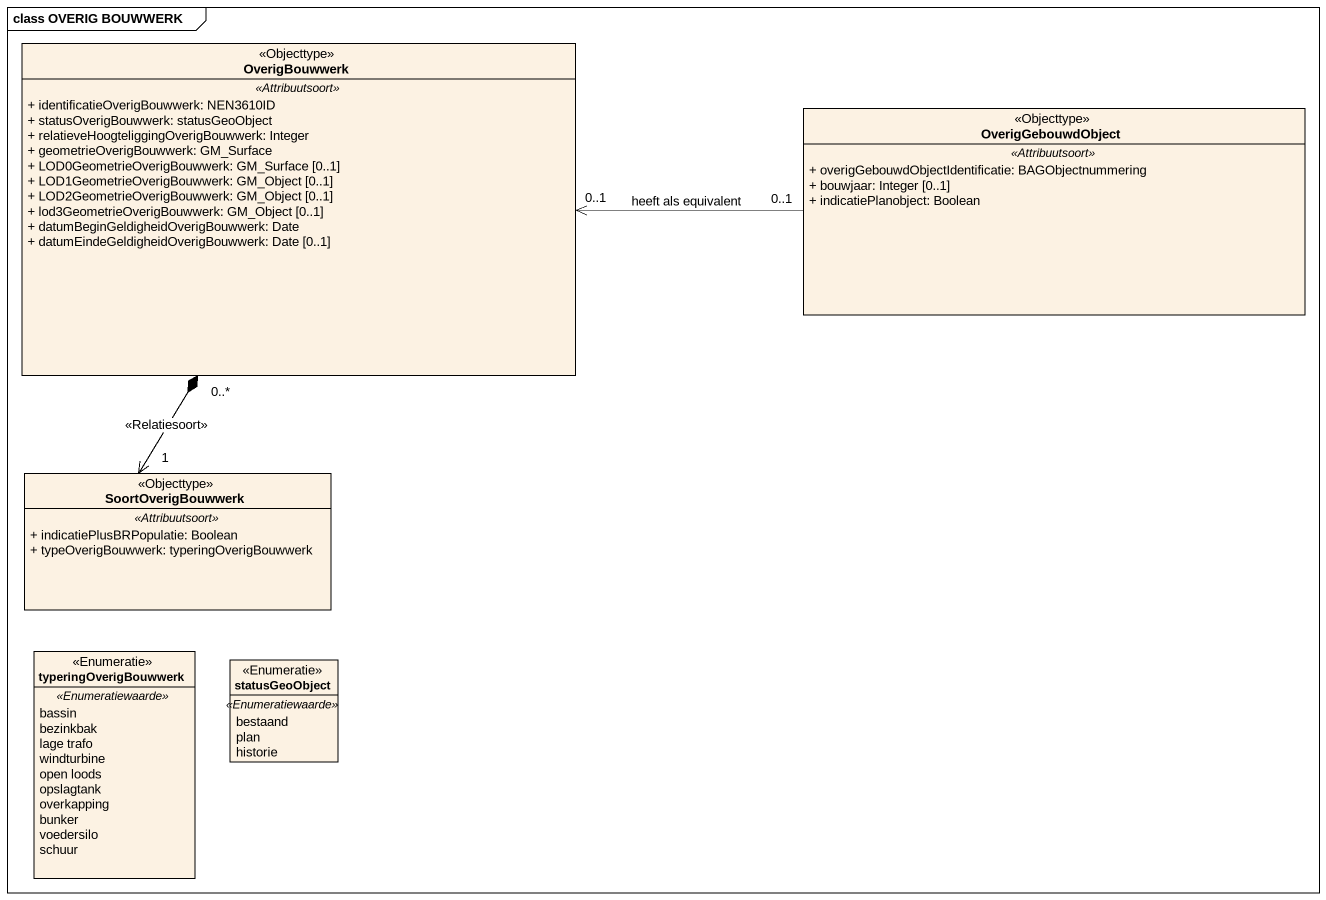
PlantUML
@startuml
mainframe class OVERIG BOUWWERK
hide circle
hide empty members
skinparam classAttributeIconSize 0
class OverigBouwwerk <<Objecttype>> {
  .. <<Attribuutsoort>> ..
  + identificatieOverigBouwwerk: NEN3610ID
  + statusOverigBouwwerk: statusGeoObject
  + relatieveHoogteliggingOverigBouwwerk: Integer
  + geometrieOverigBouwwerk: GM_Surface
  + LOD0GeometrieOverigBouwwerk: GM_Surface [0..1]
  + LOD1GeometrieOverigBouwwerk: GM_Object [0..1]
  + LOD2GeometrieOverigBouwwerk: GM_Object [0..1]
  + lod3GeometrieOverigBouwwerk: GM_Object [0..1]
  + datumBeginGeldigheidOverigBouwwerk: Date
  + datumEindeGeldigheidOverigBouwwerk: Date [0..1]
}
class OverigGebouwdObject <<Objecttype>> {
  .. <<Attribuutsoort>> ..
  + overigGebouwdObjectIdentificatie: BAGObjectnummering
  + bouwjaar: Integer [0..1]
  + indicatiePlanobject: Boolean
}
class SoortOverigBouwwerk <<Objecttype>> {
  .. <<Attribuutsoort>> ..
  + indicatiePlusBRPopulatie: Boolean
  + typeOverigBouwwerk: typeringOverigBouwwerk
}
enum typeringOverigBouwwerk <<Enumeratie>> {
  .. <<Enumeratiewaarde>> ..
  bassin
  bezinkbak
  lage trafo
  windturbine
  open loods
  opslagtank
  overkapping
  bunker
  voedersilo
  schuur
}
enum statusGeoObject <<Enumeratie>> {
  .. <<Enumeratiewaarde>> ..
  bestaand
  plan
  historie
}
OverigBouwwerk "0..*" *--> "1" SoortOverigBouwwerk : <<Relatiesoort>>
OverigGebouwdObject "0..1" -left-> "0..1" OverigBouwwerk : heeft als equivalent
@enduml
